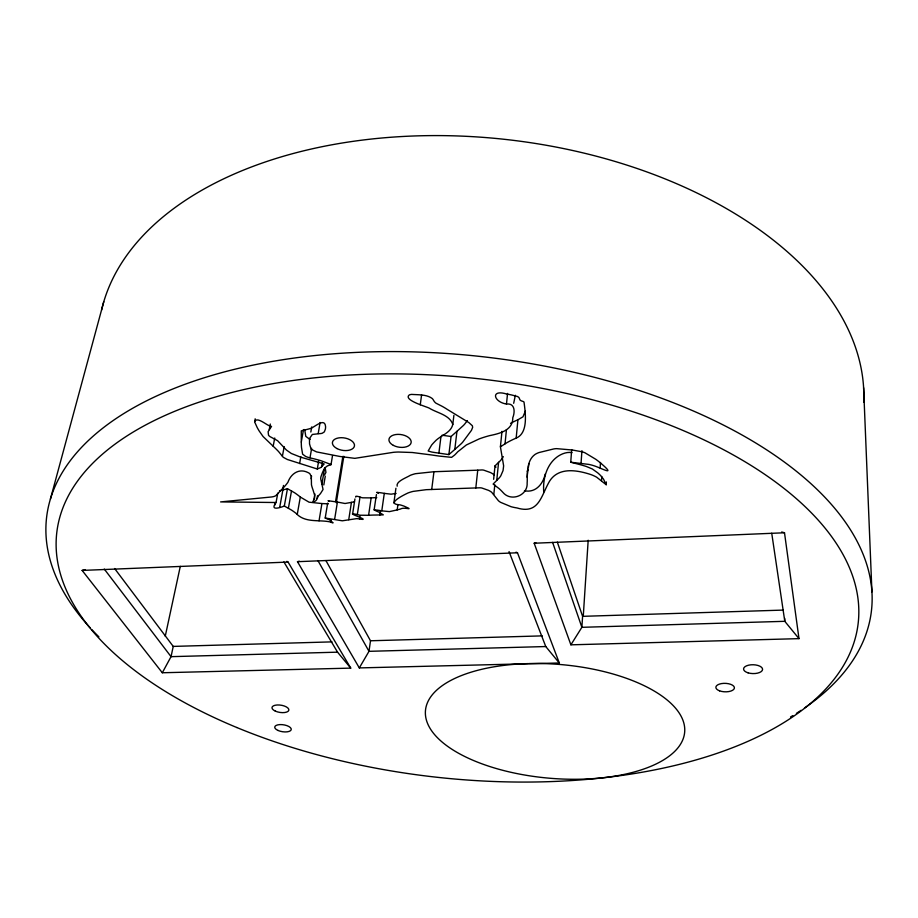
<?xml version="1.0" encoding="UTF-8"?>
<svg xmlns="http://www.w3.org/2000/svg" width="918" height="918" viewBox="0 0 918 918"><rect width="100%" height="100%" fill="white"/><g stroke="black" fill="none" stroke-linecap="round" stroke-linejoin="round"><path stroke-width="1.38" d="M254.63 421.58C257.304 415.797 268.102 426.904 271.544 426.365L268.125 431.667L268.526 435.201A6.805 3.798 11 0 0 270.041 436.647L277.603 440.686L286.405 450.027L291.339 453.481L300.645 457.164L324.192 463.934L321.598 466.757A20.173 11.108 10.1 0 1 320.749 467.56L317.295 469.006L287.323 459.482L283.203 457.267L278.59 451.576A144.183 75.505 12.8 0 0 273.174 446.251L263.087 436.543L259.14 430.921A147.523 85.718 8.4 0 1 257.178 427.513L254.722 422.085L255.181 418.803M332.523 455.569L331.042 464.497A1.561 0.861 9.5 0 1 329.47 465.151C324.272 466.126 322.39 472.632 320.852 477.039A30.179 16.455 9 0 0 320.738 478.875L323.056 489.489L320.405 493.7A48.39 25.784 8.5 0 0 318.259 496.133L316.664 499.621A14.172 7.562 9.8 0 1 315.459 500.987L312.625 502.387L314.013 499.358A14.493 7.734 9.9 0 0 314.564 498.233L314.644 495.272L312.923 489.627A98.398 53.841 7.7 0 1 311.466 484.83L311.317 476.603L309.905 473.78A6.105 3.316 10 0 0 308 472.563C299.004 467.916 290.834 473.837 287.919 482.294A153.501 82.999 13.5 0 1 284.305 486.758L275.721 495.766L274.012 496.477A18.245 9.731 10.7 0 1 271.476 496.982L220.607 501.916L276.054 502.513L277.787 493.161M276.054 502.513C269.548 511.177 279.967 507.746 284.328 506.036L291.511 510.075A69.401 35.435 10.7 0 1 296.227 513.483C304.983 522.996 318.397 519.588 329.665 521.814A4.406 2.306 9.1 0 1 330.79 522.296L333.085 522.858L329.424 519.749A10.764 5.623 9.2 0 0 327.783 519.152L325.201 518.027L342.322 520.804L356.482 518.659A10.247 5.382 8.6 0 1 358.961 518.888C375.003 521.826 338.834 510.431 358.41 514.837A8.423 4.475 8.6 0 0 360.051 515.216L368.588 515.296A63.801 32.91 7.8 0 1 374.992 515.044L383.311 514.872L378.824 512.083A43.33 23.57 7.9 0 1 376.208 510.982L374.131 509.857L377.516 510.156A71.811 37.018 8.2 0 1 381.785 510.844L389.427 511.624L397.184 509.915A46.279 24.384 7.2 0 1 400.374 509.077C404.104 506.461 415.544 511.349 404.195 506.197A26.622 14.149 7.9 0 0 399.927 504.831C385.204 504.131 403.599 495.043 407.913 493.012A37.099 19.966 7.1 0 1 413.134 491.394L426.285 489.673L480.045 487.791A6.931 3.81 6.1 0 1 481.812 487.997L488.56 490.373A18.911 10.339 6.2 0 1 491.658 492.243L498.428 500.735A18.647 10.247 5.4 0 0 500.608 502.341L511.096 506.713A30.753 16.972 5.2 0 0 517.006 507.952C539.428 514.7 541.127 495.146 549.756 480.894C558.913 466.769 577.353 470.142 590.802 474.549A29.169 16.191 3.9 0 1 596.666 477.211L606.201 484.727L606.362 481.939M501.985 431.345L500.413 446.779L503.638 465.874L503.053 470.567L500.78 475.857A42.435 23.857 6.6 0 1 497.935 479.242L493.138 484.061L499.22 488.709A77.445 41.815 7.1 0 1 503.064 492.564C511.142 502.066 528.068 495.502 527.139 482.834A92.098 51.236 7.2 0 0 527.23 478.829C527.471 470.36 527.46 459.826 535.056 454.433A20.058 11.372 4.5 0 1 539.153 452.505L553.715 448.948A12.841 7.321 4.3 0 1 556.572 448.638L572.339 450.004L582.276 451.84A19.771 11.223 3.9 0 1 584.915 452.758L595.851 459.333A135.83 74.117 5.8 0 1 600.383 462.844C617.389 477.383 601.382 467.905 593.2 465.518A29.009 16.214 3.8 0 0 588.84 464.416L570.744 462.224L571.673 449.602M601.531 480.665L601.783 476.476M600.131 468.1L600.487 462.488M583.297 615.749L588.186 540.254M557.329 542.125L582.597 616.334L581.874 627.315L570.893 644.826L798.993 638.641L784.5 532.773L781.688 531.981M581.048 463.303L581.932 450.669M543.743 491.956C542.664 478.748 546.795 463.613 558.454 456.005C562.493 453.469 567.232 451.782 572.052 452.62M527.093 477.211L527.839 468.891M352.615 514.011L354.933 498.956M500.413 446.779L507.356 442.419A101.703 56.56 3.8 0 1 514.034 439.045L516.168 438.115L517.913 419.778L522.973 416.806L525.383 411.046M505.038 443.796L506.438 429.727M496.764 480.286L498.589 462.339L499.748 461.284A42.136 24.063 6.6 0 0 502.582 457.864L503.305 456.613M303.514 429.567L301.288 441.983L301.276 430.852L307.541 429.291A45.407 26.083 11.1 0 0 311.041 428.293C315.413 426.434 324.88 417.506 325.58 426.652A38.854 22.009 10.8 0 1 325.385 429.119L324.352 431.862L322.31 433.216A7.631 4.326 10.1 0 1 319.487 433.64L312.315 434.466L309.481 438.563L309.527 443.933L311.133 449.292L316.549 451.897L339.867 456.464L354.841 458.346L393.455 452.31A48.849 26.932 7.7 0 1 398.389 452.023L412.308 452.505L432.011 455.018A257.602 165.263 7.1 0 0 439.24 456.085L451.599 457.348L454.571 455.099A114.957 66.475 9.4 0 0 457.612 451.92L466.355 444.966L479.162 438.919A94.68 52.59 4.8 0 1 489.524 435.648C499.507 433.583 513.013 430.496 512.795 417.667C515.159 411.941 515.021 402.899 506.484 404.046L507.551 393.42M493.632 479.311L495.009 465.896L498.589 462.339M493.815 494.435L494.802 484.842M475.799 488.032L477.739 470.188L481.961 469.936A6.885 3.844 6.1 0 1 483.717 470.142L490.419 472.529A18.785 10.431 6.2 0 1 493.494 474.399L494.297 475.065M454.8 449.464L461.261 443.692A56.354 32.612 7.9 0 0 462.879 441.937L471.462 430.335L472.667 427.329L472.345 425.734L468.823 422.555L447.146 409.325A64.375 36.95 8.1 0 0 442.086 406.284L435.97 403.174A12.049 7.149 7.2 0 1 434.329 401.556L433.766 400.707A21.206 12.496 8 0 0 432.355 398.596C426.732 394.304 418.379 394.889 411.585 394.396A10.259 6.059 8 0 0 409.336 394.889C402.704 399.973 426.181 406.513 429.199 408.12C436.968 412.985 449.591 414.821 452.792 424.368C450.853 433.262 440.204 435.407 434.73 441.661A104.365 58.396 5.1 0 0 431.632 445.046L428.155 451.002L431.678 452.023A115.45 69.24 7.2 0 0 434.076 452.425L448.879 454.605L454.8 449.464L456.957 431.322L463.383 425.493A55.952 32.887 8 0 0 464.99 423.714L467.4 420.593M448.879 454.605L451.071 436.509L456.957 431.322M452.781 424.564L453.894 415.361M438.896 453.159L440.973 436.463M431.712 489.489L433.95 471.726L477.739 470.188M420.26 404.815L421.591 394.878M397.184 509.915L397.93 504.521M393.856 503.075L395.922 488.238M325.947 560.611L370.493 640.775L369.002 651.321L359.305 667.914L297.489 561.69L299.279 561.219M381.785 510.844L384.298 493.368A74.828 39.141 8.2 0 0 380.683 492.771L376.736 492.358L378.388 493.356M379.788 515.182L380.373 511.154M374.131 509.857L376.403 494.607M368.588 515.296L371.17 497.889A62.447 32.761 7.9 0 1 376.759 497.636M495.009 465.896L495.995 467.193M359.581 519.003L359.982 516.329M357.343 514.482L359.994 497.097C359.064 496.695 354.681 495.341 355.782 497.143M348.737 519.703L351.433 502.375L354.497 501.687M334.622 519.381L337.411 502.066L328.047 500.723L328.919 501.262M330.79 522.296L331.226 519.645M335.575 501.412L342.862 456.384M336.321 502.766L343.825 456.326M528.401 467.388L528.757 464.852A91.467 51.706 7.2 0 0 528.837 463.682M325.201 518.027L327.657 503.144M323.802 484.968L325.27 476.178M319.039 520.839L321.92 503.569L328.3 503.821M321.598 466.757L322.287 462.649M317.043 498.508L317.502 495.823M321.885 484.234L324.616 467.985M317.295 469.006L318.695 460.825M314.013 499.358L314.931 493.987M318.19 433.571L320.107 422.475M311.099 478.748L311.569 476.04M331.042 464.497L320.91 460.698A105.019 55.091 10 0 0 313.669 458.736L309.986 457.864L311.661 448.271M310.823 432.022L311.73 426.904M297.271 514.321L300.312 497.04L299.279 496.19A68.953 35.791 10.8 0 0 294.598 492.759L287.46 488.686L279.497 490.912M299.612 463.544L300.829 456.716M288.413 508.193L291.522 490.866M284.328 506.036L287.46 488.686M283.008 488.146L283.501 485.45M279.692 507.402L282.847 490.074M274.757 505.129L275.251 502.467M282.411 456.177L284.19 446.596M515.354 395.291L513.678 403.3M273.174 446.251L274.734 438.012M269.238 429.578L270.305 424.047M114.612 568.517L173.227 646.41L171.046 656.657L162.314 672.756L82.138 570.422L85.42 569.619M165.251 636.22L180.295 566.36M50.41 499.082L103.768 301.758M527.242 471.37L527.724 470.039M545.235 474.032C543.066 483.947 535.722 493.069 524.453 490.763M324.398 475.134L325.947 472.426L325.156 467.652M517.913 419.778L515.801 420.708A102.587 57.926 3.7 0 0 510.546 423.359M516.168 438.115C528.55 432.975 525.394 412.825 524.017 402.073A2.88 1.71 5.2 0 0 522.87 401.373L522.376 401.223A4.842 2.892 5.2 0 1 520.001 399.961L519.037 397.689A4.682 2.8 5.4 0 0 516.949 396.335L511.854 395.027A66.635 38.648 5.9 0 0 506.529 393.994C490.315 389.048 493.494 401.981 506.484 404.046M570.893 644.826L534.184 543.238L535.86 542.756M351.433 502.375L345.053 503.5L337.411 502.066M396.14 493.391L391.114 494.182L384.298 493.368M371.17 497.889L362.69 497.82A8.365 4.521 8.6 0 1 361.061 497.441L359.994 497.097M534.184 543.238L784.5 532.773M82.138 570.422L288.08 562.068L350.733 668.12L162.314 672.756M297.489 561.69L517.477 552.774L559.303 662.991L359.305 667.914M582.597 616.334L783.249 610.091M173.227 646.41L331.995 641.877M370.493 640.775L542.297 635.876M528.481 663.576L519.324 663.978A130.058 57.1 4.7 0 0 460.32 754.206A130.058 57.1 4.7 0 0 677.071 748.881A130.058 57.1 4.7 0 0 539.015 663.496L529.089 663.553M433.95 471.726L415.487 473.688A36.858 20.15 7.1 0 0 410.3 475.329C406.502 477.716 395.704 481.411 397.173 486.207M350.733 668.12L337.549 652.17L171.046 656.657L104.285 569.068M559.303 662.991L545.762 646.547L369.002 651.321L317.926 560.577M321.92 503.569L309.045 502.18L300.312 497.04M442.063 435.212L451.071 436.509M309.986 457.864L308.873 457.577A14.791 8.228 10 0 1 305.694 456.453L302.619 454.18L301.494 447.433A223.843 126.741 5.2 0 1 301.288 441.983M570.744 462.224L578.925 464.336A86.522 47.128 4.6 0 1 586.35 466.482L592.317 468.972L597.664 472.804A57.478 31.843 4.5 0 1 600.556 475.513L603.493 479.104L606.201 484.727M516.008 552.177L517.477 552.774M286.875 561.346L288.08 562.068M798.993 638.641L784.787 621.314L771.728 533.22M283.892 561.908L337.549 652.17M509.054 551.615L545.762 646.547M552.613 542.389L581.874 627.315L784.787 621.314L784.752 618.491M304.684 429.544L305.786 436.348L308.838 438.632A14.688 8.308 10.1 0 0 310.353 439.24M863.609 387.729L871.928 591.903M101.565 310.112A384.458 230.59 6.4 0 1 511.969 140.179A384.458 230.59 6.4 0 1 863.735 402.061M90.067 627.705A415.062 208.765 6.4 0 1 211.886 375.428A415.062 208.765 6.4 0 1 742.146 435.052A415.062 208.765 6.4 0 1 804.455 708.03M801.035 710.348A415.062 208.765 6.4 0 1 796.388 713.378M792.819 715.604A415.062 208.765 6.4 0 1 790.524 716.992M98.892 636.851A415.062 208.765 6.4 0 1 92.007 629.794M236.821 727.526A403.254 200.342 6.4 0 0 858.146 623.471A403.254 200.342 6.4 0 0 277.431 382.909A403.254 200.342 6.4 0 0 236.821 727.526M393.352 445.379A11.211 6.392 8.1 0 0 411.115 442.74A11.211 6.392 8.1 0 0 395.715 434.547A11.211 6.392 8.1 0 0 393.352 445.379M337.055 448.592A11.142 6.265 9.4 0 0 354.451 445.976A11.142 6.265 9.4 0 0 338.857 437.875A11.142 6.265 9.4 0 0 337.055 448.592M275.297 711.094A8.526 3.661 8.8 0 0 288.803 710.325A8.526 3.661 8.8 0 0 277.167 704.978A8.526 3.661 8.8 0 0 275.297 711.094M277.982 730.441A8.342 3.5 8.7 0 0 291.201 729.741A8.342 3.5 8.7 0 0 279.829 724.6A8.342 3.5 8.7 0 0 277.982 730.441M719.586 690.852A9.295 4.246 1.8 0 0 734.354 688.316A9.295 4.246 1.8 0 0 721.445 683.6A9.295 4.246 1.8 0 0 719.586 690.852M748.09 672.848A9.524 4.429 1.3 0 0 762.583 669.452A9.524 4.429 1.3 0 0 748.537 665.194A9.524 4.429 1.3 0 0 748.09 672.848"/></g></svg>
